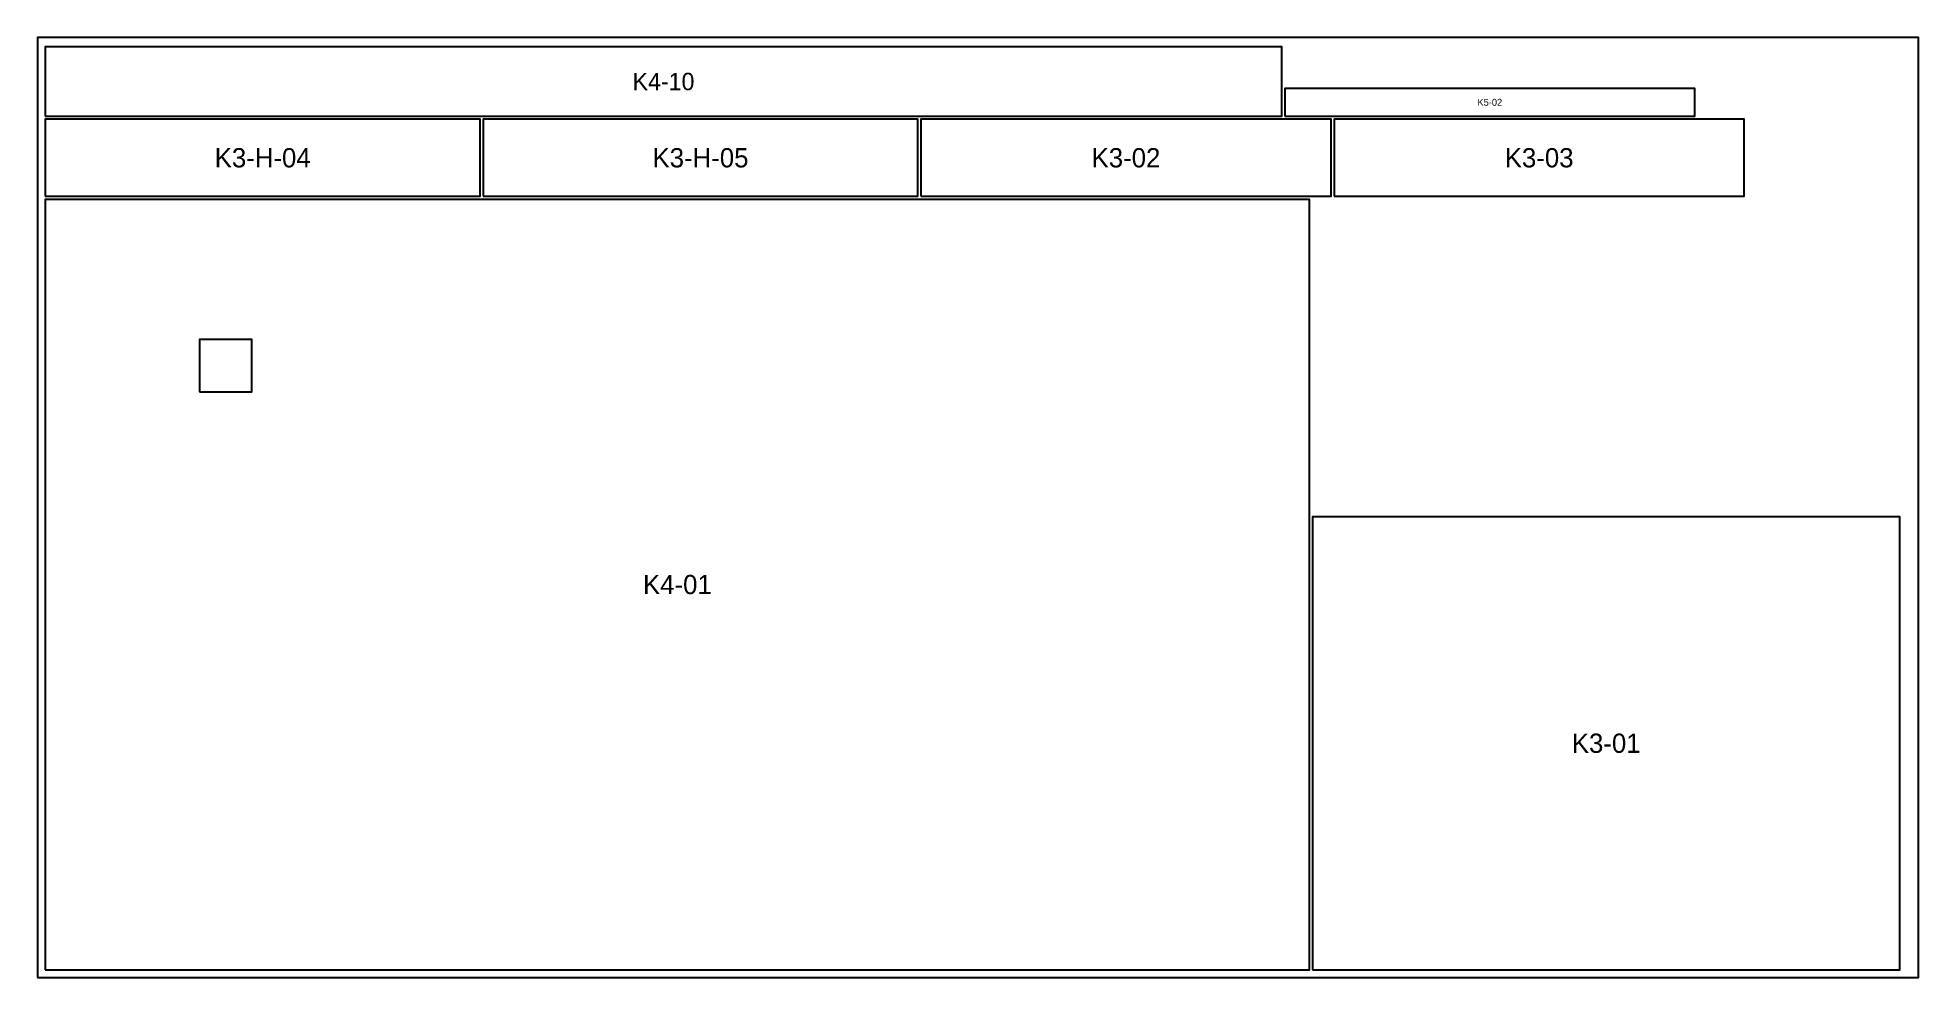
# Model space of a CAD drawing. Header units: millimetres. Extents: x 0 to 2440, y 0 to 1220.
import ezdxf
from ezdxf.enums import TextEntityAlignment as Align

# ---------------------------------------------------------------- set-up
doc = ezdxf.new("R2010")
doc.units = ezdxf.units.MM

msp = doc.modelspace()

# ---------------------------------------------------------------- linework, layer by layer
at = {"layer": 'CUT'}
for points in [[(10, 1118), (1614, 1118), (1614, 1208), (10, 1208)], [(1618, 1118), (2150, 1118), (2150, 1154), (1618, 1154)], [(10, 1014), (574, 1014), (574, 1114), (10, 1114)], [(578, 1014), (1142, 1014), (1142, 1114), (578, 1114)], [(1146, 1014), (1678, 1014), (1678, 1114), (1146, 1114)], [(1682, 1014), (2214, 1014), (2214, 1114), (1682, 1114)], [(10, 10), (1650, 10), (1650, 1010), (10, 1010)], [(1654, 10), (2416, 10), (2416, 598), (1654, 598)]]:
    msp.add_lwpolyline(points, close=True, dxfattribs=at)
at = {"layer": 'CUTOUT_FACEB'}
msp.add_lwpolyline([(210, 760), (278, 760), (278, 828), (210, 828)], close=True, dxfattribs=at)
at = {"layer": 'SHEET'}
msp.add_lwpolyline([(0, 0), (2440, 0), (2440, 1220), (0, 1220)], close=True, dxfattribs=at)

# ---------------------------------------------------------------- texts
at = {"layer": 'LABEL'}
for s, height, p in [('K4-10', 22.5, (812, 1163)), ('K5-02', 9, (1884, 1136)), ('K3-H-04', 25, (292, 1064)), ('K3-H-05', 25, (860, 1064)), ('K3-02', 25, (1412, 1064)), ('K3-03', 25, (1948, 1064)), ('K4-01', 25, (830, 510)), ('K3-01', 25, (2035, 304))]:
    msp.add_text(s, height=height, dxfattribs=at).set_placement(p, align=Align.MIDDLE_CENTER)

doc.saveas('drawing.dxf')
